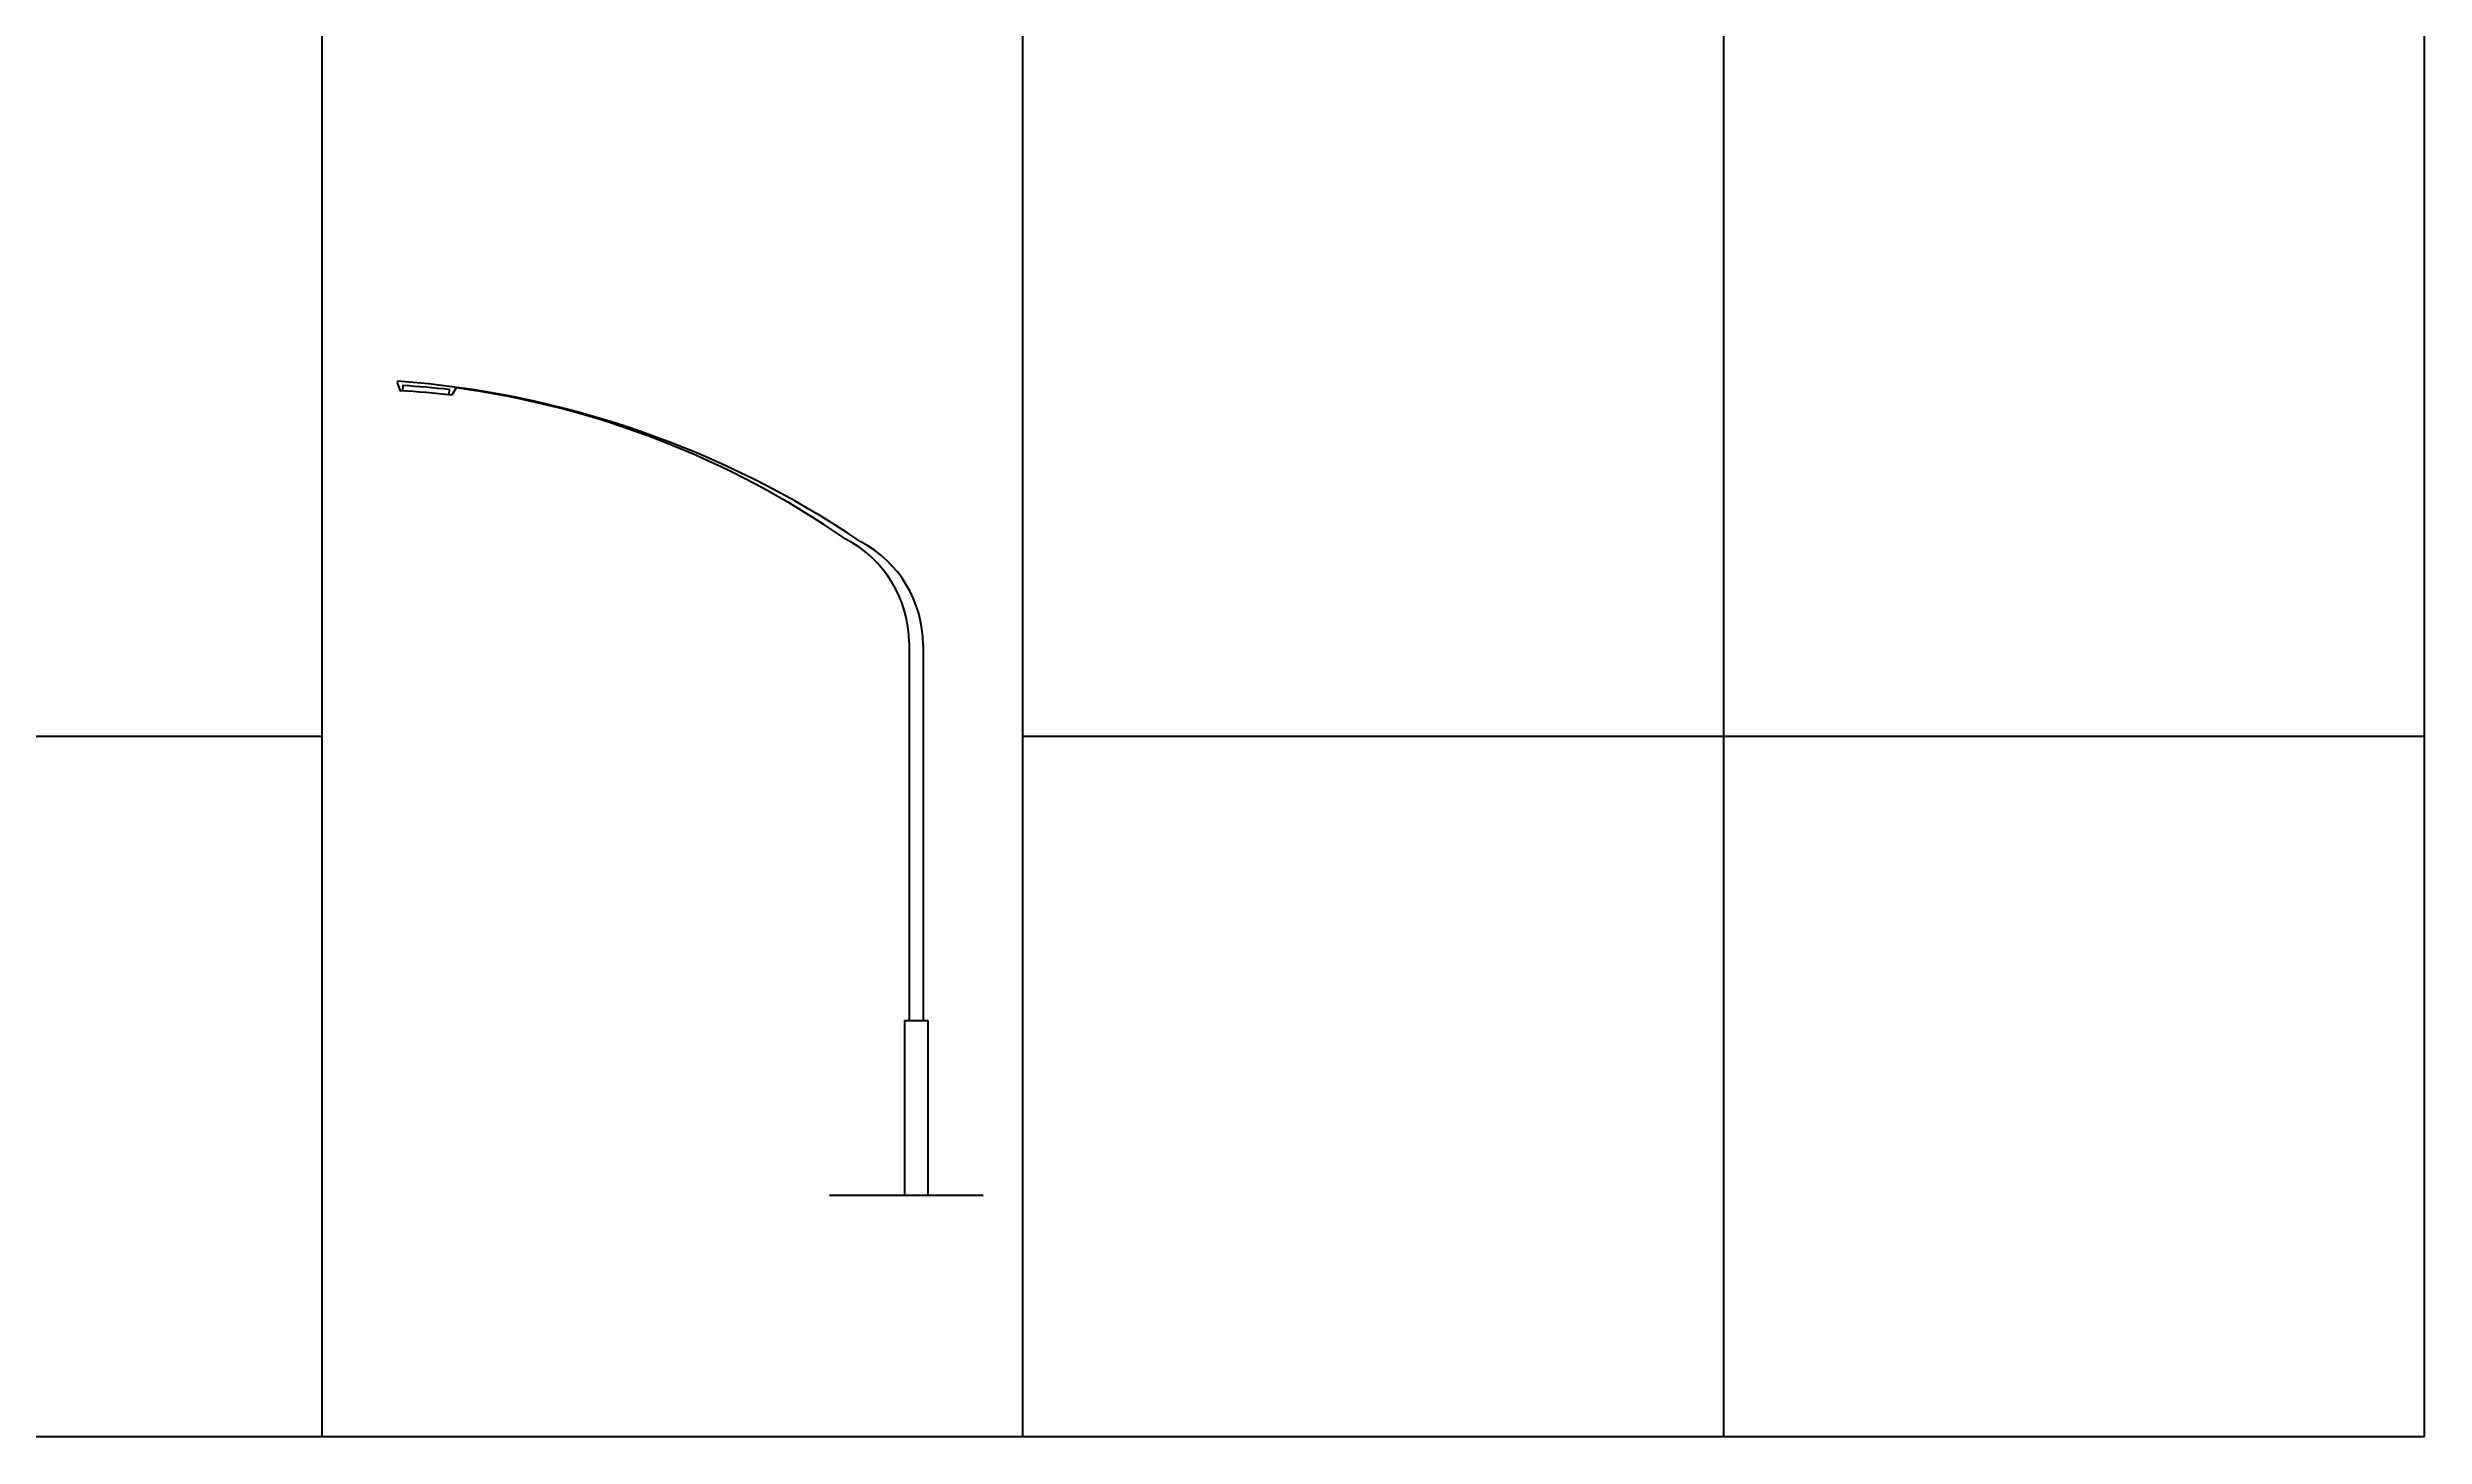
# Model space of a CAD drawing. Extents: x -72339 to 59654, y -38057 to 42097.
# Drawn here: x 39302 to 59654, y -18083 to -6185 of the extents above; entities that cross this region are included whole.
import ezdxf

# ---------------------------------------------------------------- set-up
doc = ezdxf.new("R2010")
doc.units = 0
doc.header["$MEASUREMENT"] = 0
doc.layers.get('0').update_dxf_attribs({"linetype": 'CONTINUOUS'})
doc.styles.add('163', font='SimSun.ttf', dxfattribs={"width": 0.99})

# ---------------------------------------------------------------- blocks, each defined once
blk = doc.blocks.new('A$C55C923C3')
for p, q in [((13, 34880), (0, 34800)), ((0, 34800), (129, 34468)), ((237, 34684), (222, 34462)), ((2227, 34519), (2205, 34298)), ((2520, 34587), (2333, 34285)), ((21910, 23666), (21910, 7500)), ((22510, 23578), (22510, 7500)), ((21710, 7500), (21710, 0)), ((21710, 7500), (22710, 7500)), ((22710, 7500), (22710, 0))]:
    blk.add_line(p, q)
for centre, radius, start, end in [((-2985, -5789), 40779, 55.94423, 85.78403), ((242, 34684), 5, 86.18823, 176.07414), ((-3815, -26218), 61041, 84.32369, 86.18823), ((-3815, -26446), 61041, 84.21893, 86.29511), ((2222, 34519), 5, 354.34011, 84.32369), ((2524, 34585), 5, 84.03831, 148.29414), ((-2650, -3435), 38375, 55.28244, 82.25025), ((16910, 23666), 5000, 0, 62.67423), ((17510, 23578), 5000, 0, 62.08994)]:
    blk.add_arc(centre, radius, start, end)
blk = doc.blocks.new('7')
at = {"color": 7}
for p, q in [((0, 29974), (671, 29974)), ((0, 29674), (0, 29974)), ((671, 29674), (0, 29674)), ((16, 29833), (655, 29833)), ((671, 29974), (671, 29674))]:
    blk.add_line(p, q, dxfattribs=at)
at = {"color": 7, "const_width": 8.4}
blk.add_lwpolyline([(16, 29690), (16, 29958), (655, 29958), (655, 29690), (16, 29690)], dxfattribs=at)
at = {"color": 3, "style": '163'}
for s, height, p in [('市场部：ivpmarket@service.netease.com  技术部：ivptech@service.netease.com', 11.43, (35, 29706)), ('中国专业人士的网络家园；因为专业，所以完美', 18.37, (62, 29790)), ('建筑在线     www.cjzzx.com', 22.68, (103, 29853)), ('=', 40, (134, 29894)), ('编辑部：ivpinfo@service.netease.com', 16.33, (152, 29745)), ('网易 NetEase', 32, (206, 29899))]:
    blk.add_text(s, height=height, dxfattribs=at).set_placement(p)
at = {"color": 3, "style": '163', "text_generation_flag": 2}
blk.add_text('=', height=40, dxfattribs=at).set_placement((537, 29894))

msp = doc.modelspace()

# ---------------------------------------------------------------- linework, layer by layer
for p, q in [((41654, -18083), (41654, 41917)), ((47654, -18083), (47654, 41917)), ((53654, -18083), (53654, 41917)), ((59654, -18083), (59654, 41917)), ((-346, -12083), (41654, -12083)), ((47654, -12083), (59654, -12083)), ((47312, -16019), (45997, -16019)), ((-346, -18083), (59654, -18083))]:
    msp.add_line(p, q)

# ---------------------------------------------------------------- block references
for name, p, xscale, yscale, zscale in [('A$C55C923C3', (42296, -16019), 0.1999999999534339, 0.2000000000116415, 0.2), ('7', (47311, -16048), 0.001, 0.001, 0.001)]:
    msp.add_blockref(name, p, dxfattribs=dict(xscale=xscale, yscale=yscale, zscale=zscale))

doc.saveas('drawing.dxf')
